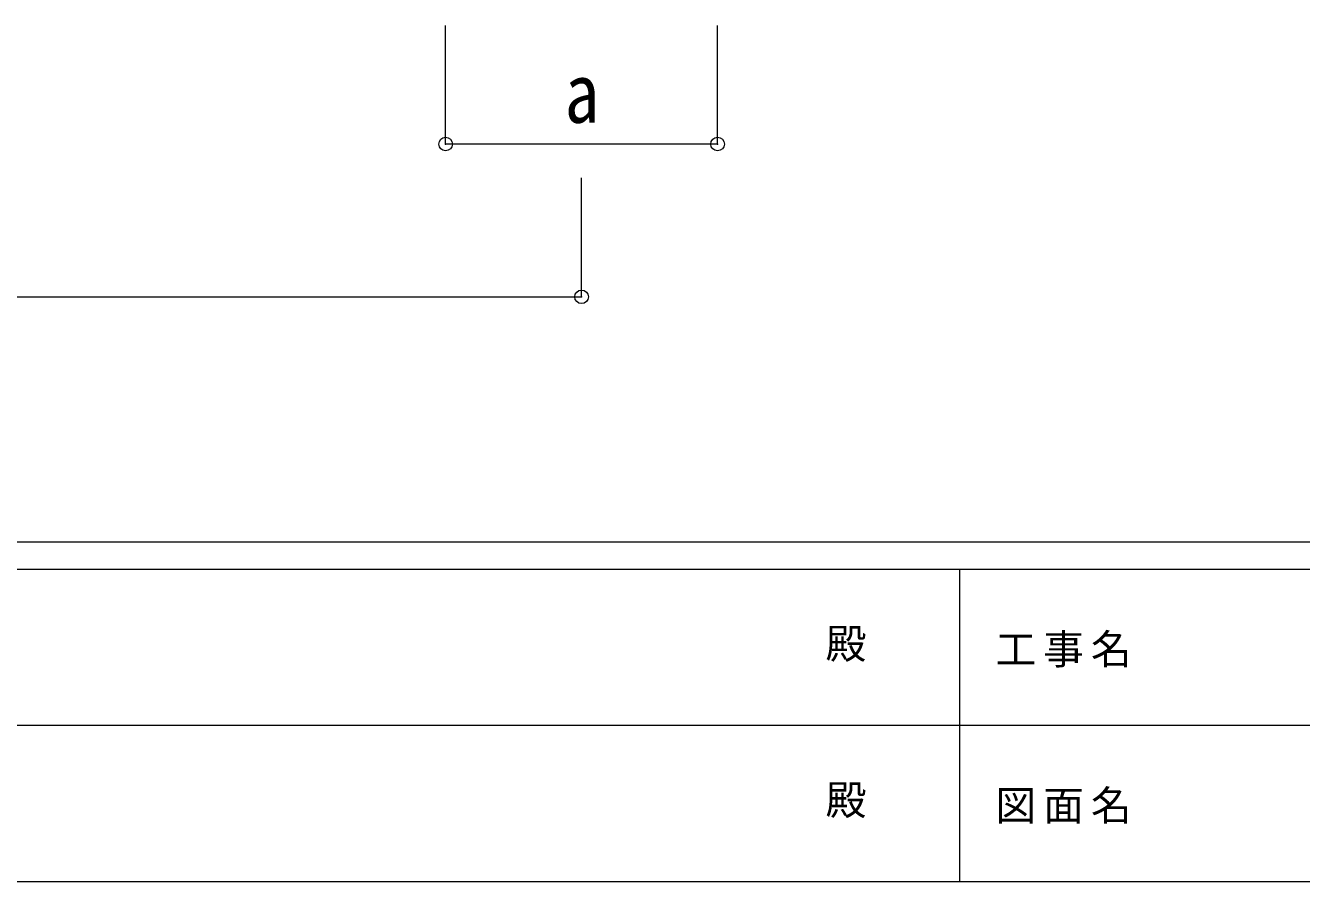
# Model space of a CAD drawing. Units: millimetres at full size, sheet at 1:40; details may follow other scales. Extents: x -11243 to 11243, y -7760 to 7760.
# Drawn here: x -3347 to 407, y -7760 to -5240 of the extents above; entities that cross this region are included whole.
import ezdxf
from ezdxf.enums import TextEntityAlignment as Align

# ---------------------------------------------------------------- set-up
doc = ezdxf.new("R2010")
doc.units = ezdxf.units.MM
doc.header["$LTSCALE"] = 40
doc.header["$PDMODE"] = 32
doc.header["$PDSIZE"] = 40
for name, color, linetype, lineweight in [('0-3_ELV2', 7, 'Continuous', 9), ('0-6_OTH_LINE', 6, 'Continuous', 9), ('F-0_240', 7, 'Continuous', 9)]:
    doc.layers.add(name, color=color, linetype=linetype, lineweight=lineweight)
doc.styles.add('ＭＳ ゴシック', font='')
doc.styles.get('ＭＳ ゴシック').set_extended_font_data('MS Gothic')

msp = doc.modelspace()

# ---------------------------------------------------------------- linework, layer by layer
at = {"layer": '0-3_ELV2', "color": 6}
for p, q in [((-2110.53, -5588.53), (-2110.53, -5239.53)), ((-1310.53, -5588.53), (-1310.53, -5239.53)), ((-1310.53, -5588.53), (-2110.53, -5588.53)), ((-1710.53, -6038.53), (-1710.53, -5688.53))]:
    msp.add_line(p, q, dxfattribs=at)
for p in [(-2110.53, -5588.53), (-1310.53, -5588.53), (-1710.53, -6038.53)]:
    msp.add_point(p, dxfattribs=at)
at = {"layer": '0-6_OTH_LINE'}
msp.add_line((-6983.53, -6038.53), (-1710.53, -6038.53), dxfattribs=at)
at = {"layer": 'F-0_240', "color": 5}
for p, q in [((-11242.74, -6760), (10677.26, -6760)), ((-11242.74, -6840), (7121.58, -6840)), ((-598.42, -6840), (-598.42, -7760)), ((-4598.42, -7300), (3601.58, -7300)), ((-11242.74, -7760), (10677.26, -7760))]:
    msp.add_line(p, q, dxfattribs=at)

# ---------------------------------------------------------------- texts
at = {"layer": '0-3_ELV2', "style": 'ＭＳ ゴシック', "width": 0.85}
msp.add_text('a', height=176, dxfattribs=at).set_placement((-1760.53, -5578.53), align=Align.BOTTOM_LEFT)
at = {"layer": 'F-0_240', "style": 'ＭＳ ゴシック'}
for p in [(-992.7, -7130), (-992.7, -7590)]:
    msp.add_text('殿', height=87.98, dxfattribs=at).set_placement(p, align=Align.BOTTOM_LEFT)
at = {"layer": 'F-0_240', "char_height": 87.98, "attachment_point": 7, "style": 'ＭＳ ゴシック'}
for s, insert in [('\\T1.17;工事名', (-492.95, -7130)), ('\\T1.17;図面名', (-492.95, -7590))]:
    msp.add_mtext(s, dxfattribs=dict(at, insert=insert))

doc.saveas('drawing.dxf')
